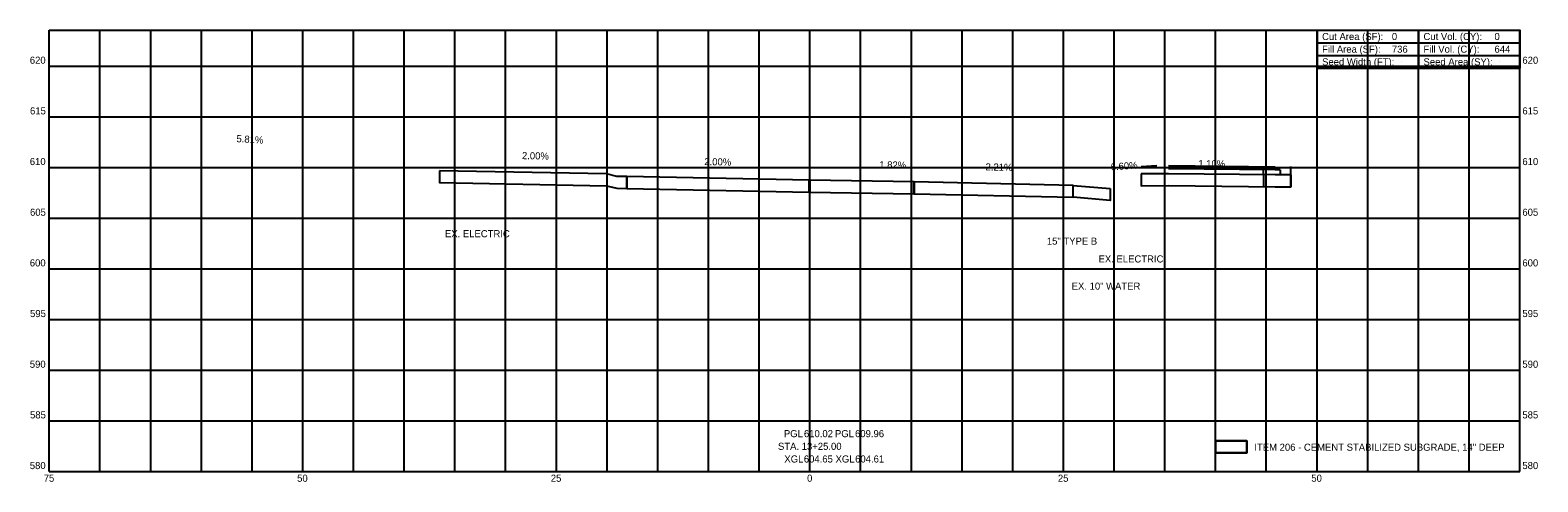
# Model space of a CAD drawing. Extents: x -77 to 72, y 579 to 624.
import ezdxf

# ---------------------------------------------------------------- set-up
doc = ezdxf.new("R2010")
doc.units = 0
for name, color, linetype in [('Default', 7, 'Continuous'), ('GE_P_Alignment_100_Bearings', 7, 'Continuous'), ('GE_P_Alignment_100_Cardinal_Points', 7, 'Continuous'), ('GE_P_Alignment_100_Distances', 7, 'Continuous'), ('GE_P_Alignment_100_Stations', 7, 'Continuous'), ('SC_Scratch10', 7, 'Continuous'), ('SC_Shading1', 7, 'Continuous'), ('SH_Data', 7, 'Continuous'), ('SH_Major_Grid_Line', 7, 'Continuous'), ('SH_Masking', 7, 'Continuous'), ('SH_Text', 7, 'Continuous'), ('UT_X_Electric_Text', 7, 'Continuous'), ('UT_X_Water_Text', 7, 'Continuous')]:
    doc.layers.add(name, color=color, linetype=linetype)

msp = doc.modelspace()

# ---------------------------------------------------------------- linework, layer by layer
at = {"layer": 'Default'}
msp.add_circle((70, 623.57), 0.000417, dxfattribs=at)
msp.add_circle((70, 623.57), 0.000417, dxfattribs=at)
msp.add_circle((70, 623.57), 0.000417, dxfattribs=at)
msp.add_circle((70, 623.57), 0.000417, dxfattribs=at)
msp.add_circle((70, 623.57), 0.000417, dxfattribs=at)
msp.add_circle((70, 623.57), 0.000417, dxfattribs=at)
msp.add_circle((70, 623.57), 0.000417, dxfattribs=at)
msp.add_circle((70, 623.57), 0.000417, dxfattribs=at)
msp.add_circle((70, 623.57), 0.000417, dxfattribs=at)
msp.add_circle((70, 623.57), 0.000417, dxfattribs=at)
msp.add_circle((70, 623.57), 0.000417, dxfattribs=at)
msp.add_circle((70, 623.57), 0.000417, dxfattribs=at)
at = {"layer": 'GE_P_Alignment_100_Bearings'}
for p, q in [((44.71, 609.29), (44.71, 609.79)), ((46.37, 609.78), (45.86, 609.78)), ((46.37, 609.78), (46.37, 609.28))]:
    msp.add_line(p, q, dxfattribs=at)
at = {"layer": 'GE_P_Alignment_100_Cardinal_Points'}
for p, q in [((45.86, 609.28), (35.35, 609.39)), ((35.35, 608.23), (45.86, 608.11)), ((44.71, 609.29), (44.71, 608.12)), ((46.37, 609.28), (45.86, 609.28)), ((45.86, 608.11), (47.41, 608.12)), ((47.41, 609.28), (46.37, 609.28)), ((47.41, 609.28), (47.41, 608.12))]:
    msp.add_line(p, q, dxfattribs=at)
at = {"layer": 'GE_P_Alignment_100_Distances'}
for p, q in [((32.66, 610.1), (34.21, 610.2)), ((47.41, 609.28), (47.41, 610.1))]:
    msp.add_line(p, q, dxfattribs=at)
at = {"layer": 'GE_P_Alignment_100_Stations'}
for p, q in [((35.35, 610.21), (45.86, 610.09)), ((35.35, 610.1), (45.86, 609.99)), ((44.71, 610), (44.71, 610.1)), ((45.86, 610.09), (45.86, 609.99))]:
    msp.add_line(p, q, dxfattribs=at)
at = {"layer": 'SC_Scratch10'}
for p, q in [((45.86, 609.78), (35.35, 609.89)), ((44.71, 609.79), (44.71, 610)), ((45.86, 609.99), (45.86, 609.78))]:
    msp.add_line(p, q, dxfattribs=at)
at = {"layer": 'SC_Shading1'}
for points in [[(-36.53, 609.7), (-36.53, 608.53), (-20.05, 608.21), (-19.05, 607.96), (-18.05, 607.94), (-18.05, 609.11), (-19.05, 609.13), (-20.05, 609.38)], [(-18.05, 609.11), (-18.05, 607.94), (-0.06, 607.58), (-0.06, 608.75)], [(0, 608.75), (0, 607.58), (10.26, 607.42), (10.26, 608.59)], [(10.29, 608.59), (10.29, 607.42), (25.95, 607.08), (25.95, 608.25)], [(29.6, 607.93), (29.6, 606.76), (25.95, 607.08), (25.95, 608.25)], [(32.66, 609.38), (32.66, 608.22), (35.35, 608.23), (45.86, 608.11), (47.41, 608.12), (47.41, 609.28), (46.37, 609.28), (45.86, 609.28), (35.35, 609.39)], [(40, 583.03), (40, 581.86), (43.07, 581.86), (43.07, 583.03)]]:
    msp.add_lwpolyline(points, close=True, dxfattribs=at)
at = {"layer": 'SH_Data'}
for p, q in [((50, 623.57), (70, 623.57)), ((50, 623.57), (50, 621.07)), ((60, 623.57), (60, 619.82)), ((70, 623.57), (70, 621.07)), ((50, 622.32), (70, 622.32)), ((50, 621.07), (70, 621.07)), ((58.3, 620.44), (58.3, 620.44)), ((67.95, 620.44), (67.95, 620.44))]:
    msp.add_line(p, q, dxfattribs=at)
msp.add_lwpolyline([(50, 621.07), (50, 619.82), (70, 619.82), (70, 621.07)], dxfattribs=at)
at = {"layer": 'SH_Major_Grid_Line'}
for p, q in [((-75, 623.57), (70, 623.57)), ((-75, 580), (-75, 623.57)), ((-70, 580), (-70, 623.57)), ((-65, 580), (-65, 623.57)), ((-60, 580), (-60, 623.57)), ((-55, 580), (-55, 623.57)), ((-50, 580), (-50, 623.57)), ((-45, 580), (-45, 623.57)), ((-40, 580), (-40, 623.57)), ((-35, 580), (-35, 623.57)), ((-30, 580), (-30, 623.57)), ((-25, 580), (-25, 623.57)), ((-20, 580), (-20, 623.57)), ((-15, 580), (-15, 623.57)), ((-10, 580), (-10, 623.57)), ((-5, 580), (-5, 623.57)), ((0, 580), (0, 623.57)), ((5, 580), (5, 623.57)), ((10, 580), (10, 623.57)), ((15, 580), (15, 623.57)), ((20, 580), (20, 623.57)), ((25, 580), (25, 623.57)), ((30, 580), (30, 623.57)), ((35, 580), (35, 623.57)), ((40, 580), (40, 623.57)), ((45, 580), (45, 623.57)), ((50, 580), (50, 623.57)), ((55, 580), (55, 623.57)), ((60, 580), (60, 623.57)), ((65, 580), (65, 623.57)), ((70, 580), (70, 623.57)), ((-75, 620), (70, 620)), ((-75, 615), (70, 615)), ((-75, 610), (70, 610)), ((-75, 605), (70, 605)), ((-75, 600), (70, 600)), ((-75, 595), (70, 595)), ((-75, 590), (70, 590)), ((-75, 585), (70, 585)), ((-75, 580), (70, 580))]:
    msp.add_line(p, q, dxfattribs=at)
at = {"layer": 'SH_Masking'}
msp.add_lwpolyline([(50, 623.57), (70, 623.57), (70, 619.82), (50, 619.82)], close=True, dxfattribs=at)
at = {"layer": 'SH_Text'}
msp.add_lwpolyline([(43.07, 581.86), (40, 581.86), (40, 583.03), (43.07, 583.03)], close=True, dxfattribs=at)

# ---------------------------------------------------------------- texts
for s, p in [('Cut Area (SF):', (50.5, 622.59)), ('0', (57.38, 622.59)), ('Cut Vol. (CY):', (60.5, 622.59)), ('0', (67.5, 622.59)), ('Fill Area (SF):', (50.5, 621.34)), ('736', (57.38, 621.34)), ('Fill Vol. (CY):', (60.5, 621.34)), ('644', (67.5, 621.34)), ('620', (-76.92, 620.25)), ('Seed Width (FT):', (50.5, 620.09)), ('Seed Area (SY):', (60.5, 620.09)), ('620', (70.25, 620.25)), ('615', (-76.9, 615.25)), ('615', (70.25, 615.25)), ('610', (-76.92, 610.25)), ('610', (70.25, 610.25)), ('605', (-76.9, 605.25)), ('605', (70.25, 605.25)), ('15" TYPE B', (23.36, 602.4)), ('600', (-76.92, 600.25)), ('600', (70.25, 600.25)), ('595', (-76.9, 595.25)), ('595', (70.25, 595.25)), ('590', (-76.92, 590.25)), ('590', (70.25, 590.25)), ('585', (-76.9, 585.25)), ('585', (70.25, 585.25)), ('STA. 13+25.00', (-3.15, 582.15)), ('PGL ', (-2.57, 583.4)), ('610.02', (-0.59, 583.4)), ('PGL ', (2.47, 583.4)), ('609.96', (4.45, 583.4)), ('ITEM 206 - CEMENT STABILIZED SUBGRADE, 14" DEEP', (43.82, 582.06)), ('XGL ', (-2.52, 580.9)), ('604.65', (-0.6, 580.9)), ('XGL ', (2.53, 580.9)), ('604.61', (4.46, 580.9)), ('580', (-76.92, 580.25)), ('580', (70.25, 580.25)), ('75', (-75.55, 579)), ('50', (-50.56, 579)), ('25', (-25.55, 579)), ('0', (-0.28, 579)), ('25', (24.45, 579)), ('50', (49.44, 579))]:
    msp.add_text(s, height=0.7, dxfattribs=at).set_placement(p)
for s, rotation, p in [('5.81%', 356.675, (-56.56, 612.52)), ('2.00%', 358.8533, (-28.4, 610.84)), ('2.00%', 358.8533, (-10.42, 610.25)), ('1.82%', 358.9552, (6.83, 609.94)), ('2.21%', 358.7365, (17.31, 609.73)), ('6.60%', 3.7951, (29.68, 609.72)), ('1.10%', 359.3712, (38.29, 610.05))]:
    msp.add_text(s, height=0.7, rotation=rotation, dxfattribs=at).set_placement(p)
at = {"layer": 'UT_X_Electric_Text'}
for p in [(-35.99, 603.13), (28.46, 600.64)]:
    msp.add_text('EX. ELECTRIC', height=0.7, dxfattribs=at).set_placement(p)
at = {"layer": 'UT_X_Water_Text'}
for s, p in [('EX. 10"', (25.81, 597.96)), ('WATER', (29.2, 597.96))]:
    msp.add_text(s, height=0.7, dxfattribs=at).set_placement(p)

doc.saveas('drawing.dxf')
